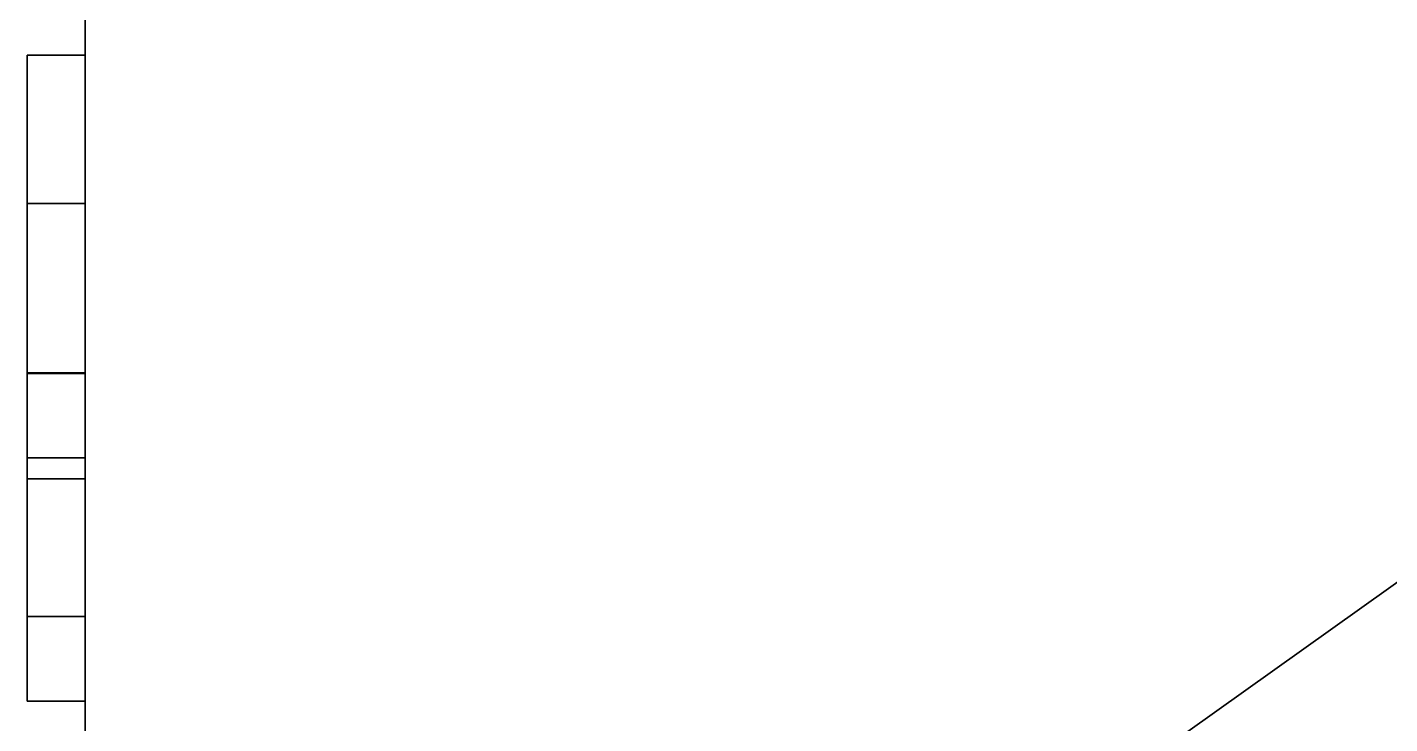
# Model space of a CAD drawing. Header units: millimetres. Extents: x -159872 to 386485, y -250577 to 158966.
# Drawn here: x 159014.26 to 159061.32, y 8983.68 to 9007.74 of the extents above; entities that cross this region are included whole.
import ezdxf

# ---------------------------------------------------------------- set-up
doc = ezdxf.new("R2010")
doc.units = ezdxf.units.MM
doc.layers.get('0').update_dxf_attribs({"lineweight": 25})
doc.layers.add('LDS-equipment-kitchen equipment', color=3, linetype='Continuous', lineweight=13)

# ---------------------------------------------------------------- blocks, each defined once
blk = doc.blocks.new('A$C8c4223e1')
at = {"lineweight": 25, "transparency": 33554687}
for points in [[(30, 50.488, 27.439), (28, 50.488, 27.439), (28, 45.366, 27.439), (30, 45.366, 27.439)], [(30, 50.488, 24.512), (28, 50.488, 24.512), (28, 50.488, 27.439), (30, 50.488, 27.439)], [(30, 45.366, 24.512), (28, 45.366, 24.512), (28, 50.488, 24.512), (30, 50.488, 24.512)], [(30, 50.488, 17.927), (28, 50.488, 17.927), (28, 45.366, 17.927), (30, 45.366, 17.927)], [(30, 50.488, 15), (28, 50.488, 15), (28, 50.488, 17.927), (30, 50.488, 17.927)], [(30, 45.366, 15), (28, 45.366, 15), (28, 50.488, 15), (30, 50.488, 15)], [(30, 39.512, 15), (28, 39.512, 15), (28, 39.512, 18.203), (30, 39.512, 18.203)], [(30, 36.585, 15), (28, 36.585, 15), (28, 39.512, 15), (30, 39.512, 15)], [(30, 36.585, 24.512), (28, 36.585, 24.512), (28, 36.585, 15), (30, 36.585, 15)], [(30, 31.098, 24.512), (28, 31.098, 24.512), (28, 36.585, 24.512), (30, 36.585, 24.512)], [(30, 35.854, 27.439), (28, 35.854, 27.439), (28, 28.171, 27.439), (30, 28.171, 27.439)], [(30, 31.098, 15), (28, 31.098, 15), (28, 31.098, 24.512), (30, 31.098, 24.512)], [(30, 28.171, 15), (28, 28.171, 15), (28, 31.098, 15), (30, 31.098, 15)], [(30, 28.171, 27.439), (28, 28.171, 27.439), (28, 28.171, 15), (30, 28.171, 15)]]:
    blk.add_3dface(points, dxfattribs=at)
for points, invisible_edges in [([(28, 45.366, 27.439), (28, 50.488, 27.439), (28, 50.488, 24.512), (28, 45.366, 24.512)], 8), ([(28, 45.366, 17.927), (28, 50.488, 17.927), (28, 50.488, 15), (28, 45.366, 15)], 8), ([(30, 45.366, 15), (30, 50.488, 15), (30, 50.488, 17.927), (30, 45.366, 17.927)], 8), ([(30, 45.366, 24.512), (30, 50.488, 24.512), (30, 50.488, 27.439), (30, 45.366, 27.439)], 8), ([(28, 44.824, 27.415), (30, 44.824, 27.415), (30, 45.366, 27.439), (28, 45.366, 27.439)], 1), ([(28, 45.366, 15), (30, 45.366, 15), (30, 44.824, 15.024), (28, 44.824, 15.024)], 4), ([(28, 45.079, 17.939), (30, 45.079, 17.939), (30, 45.366, 17.927), (28, 45.366, 17.927)], 1), ([(28, 45.366, 24.512), (30, 45.366, 24.512), (30, 45.079, 24.5), (28, 45.079, 24.5)], 4), ([(28, 45.366, 24.512), (28, 45.079, 24.5), (28, 44.824, 27.415), (28, 45.366, 27.439)], 10), ([(28, 45.366, 15), (28, 44.824, 15.024), (28, 45.079, 17.939), (28, 45.366, 17.927)], 10), ([(30, 45.366, 17.927), (30, 45.079, 17.939), (30, 44.824, 15.024), (30, 45.366, 15)], 10), ([(30, 45.366, 27.439), (30, 44.824, 27.415), (30, 45.079, 24.5), (30, 45.366, 24.512)], 10), ([(28, 44.794, 17.977), (30, 44.794, 17.977), (30, 45.079, 17.939), (28, 45.079, 17.939)], 5), ([(28, 45.079, 24.5), (30, 45.079, 24.5), (30, 44.794, 24.462), (28, 44.794, 24.462)], 5), ([(28, 45.079, 24.5), (28, 44.794, 24.462), (28, 44.286, 27.345), (28, 44.824, 27.415)], 10), ([(28, 44.824, 15.024), (28, 44.286, 15.094), (28, 44.794, 17.977), (28, 45.079, 17.939)], 10), ([(28, 44.286, 27.345), (30, 44.286, 27.345), (30, 44.824, 27.415), (28, 44.824, 27.415)], 5), ([(28, 44.824, 15.024), (30, 44.824, 15.024), (30, 44.286, 15.094), (28, 44.286, 15.094)], 5), ([(28, 44.514, 18.039), (30, 44.514, 18.039), (30, 44.794, 17.977), (28, 44.794, 17.977)], 5), ([(28, 44.794, 24.462), (30, 44.794, 24.462), (30, 44.514, 24.4), (28, 44.514, 24.4)], 5), ([(28, 43.756, 27.227), (28, 44.286, 27.345), (28, 44.794, 24.462), (28, 44.514, 24.4)], 10), ([(28, 44.514, 18.039), (28, 44.794, 17.977), (28, 44.286, 15.094), (28, 43.756, 15.212)], 10), ([(30, 45.079, 17.939), (30, 44.794, 17.977), (30, 44.286, 15.094), (30, 44.824, 15.024)], 10), ([(30, 44.824, 27.415), (30, 44.286, 27.345), (30, 44.794, 24.462), (30, 45.079, 24.5)], 10), ([(30, 43.756, 15.212), (30, 44.286, 15.094), (30, 44.794, 17.977), (30, 44.514, 18.039)], 10), ([(30, 44.286, 27.345), (30, 43.756, 27.227), (30, 44.514, 24.4), (30, 44.794, 24.462)], 10), ([(28, 44.24, 18.125), (30, 44.24, 18.125), (30, 44.514, 18.039), (28, 44.514, 18.039)], 5), ([(28, 44.514, 24.4), (30, 44.514, 24.4), (30, 44.24, 24.314), (28, 44.24, 24.314)], 5), ([(28, 43.239, 27.064), (28, 43.756, 27.227), (28, 44.514, 24.4), (28, 44.24, 24.314)], 10), ([(28, 43.756, 15.212), (28, 43.239, 15.375), (28, 44.24, 18.125), (28, 44.514, 18.039)], 10), ([(28, 43.756, 27.227), (30, 43.756, 27.227), (30, 44.286, 27.345), (28, 44.286, 27.345)], 5), ([(28, 44.286, 15.094), (30, 44.286, 15.094), (30, 43.756, 15.212), (28, 43.756, 15.212)], 5), ([(28, 43.974, 18.235), (30, 43.974, 18.235), (30, 44.24, 18.125), (28, 44.24, 18.125)], 5), ([(28, 44.24, 24.314), (30, 44.24, 24.314), (30, 43.974, 24.204), (28, 43.974, 24.204)], 5), ([(28, 44.24, 24.314), (28, 43.974, 24.204), (28, 42.737, 26.856), (28, 43.239, 27.064)], 10), ([(28, 43.974, 18.235), (28, 44.24, 18.125), (28, 43.239, 15.375), (28, 42.737, 15.583)], 10), ([(30, 44.514, 18.039), (30, 44.24, 18.125), (30, 43.239, 15.375), (30, 43.756, 15.212)], 10), ([(30, 44.24, 24.314), (30, 44.514, 24.4), (30, 43.756, 27.227), (30, 43.239, 27.064)], 10), ([(30, 44.24, 18.125), (30, 43.974, 18.235), (30, 42.737, 15.583), (30, 43.239, 15.375)], 10), ([(30, 43.239, 27.064), (30, 42.737, 26.856), (30, 43.974, 24.204), (30, 44.24, 24.314)], 10), ([(28, 43.72, 18.368), (30, 43.72, 18.368), (30, 43.974, 18.235), (28, 43.974, 18.235)], 5), ([(28, 43.974, 24.204), (30, 43.974, 24.204), (30, 43.72, 24.071), (28, 43.72, 24.071)], 5), ([(28, 42.256, 26.606), (28, 42.737, 26.856), (28, 43.974, 24.204), (28, 43.72, 24.071)], 10), ([(28, 43.72, 18.368), (28, 43.974, 18.235), (28, 42.737, 15.583), (28, 42.256, 15.833)], 10), ([(30, 43.974, 18.235), (30, 43.72, 18.368), (30, 42.256, 15.833), (30, 42.737, 15.583)], 10), ([(30, 43.72, 24.071), (30, 43.974, 24.204), (30, 42.737, 26.856), (30, 42.256, 26.606)], 10), ([(28, 43.239, 27.064), (30, 43.239, 27.064), (30, 43.756, 27.227), (28, 43.756, 27.227)], 5), ([(28, 43.756, 15.212), (30, 43.756, 15.212), (30, 43.239, 15.375), (28, 43.239, 15.375)], 5), ([(28, 43.477, 18.522), (30, 43.477, 18.522), (30, 43.72, 18.368), (28, 43.72, 18.368)], 5), ([(28, 43.72, 24.071), (30, 43.72, 24.071), (30, 43.477, 23.917), (28, 43.477, 23.917)], 5), ([(28, 43.72, 24.071), (28, 43.477, 23.917), (28, 41.798, 26.314), (28, 42.256, 26.606)], 10), ([(28, 42.256, 15.833), (28, 41.798, 16.125), (28, 43.477, 18.522), (28, 43.72, 18.368)], 10), ([(28, 43.249, 18.697), (30, 43.249, 18.697), (30, 43.477, 18.522), (28, 43.477, 18.522)], 5), ([(28, 43.477, 23.917), (30, 43.477, 23.917), (30, 43.249, 23.742), (28, 43.249, 23.742)], 5), ([(28, 41.368, 25.984), (28, 41.798, 26.314), (28, 43.477, 23.917), (28, 43.249, 23.742)], 10), ([(28, 43.249, 18.697), (28, 43.477, 18.522), (28, 41.798, 16.125), (28, 41.368, 16.455)], 10), ([(30, 42.256, 26.606), (30, 41.798, 26.314), (30, 43.477, 23.917), (30, 43.72, 24.071)], 10), ([(30, 43.72, 18.368), (30, 43.477, 18.522), (30, 41.798, 16.125), (30, 42.256, 15.833)], 10), ([(30, 41.368, 16.455), (30, 41.798, 16.125), (30, 43.477, 18.522), (30, 43.249, 18.697)], 10), ([(30, 43.249, 23.742), (30, 43.477, 23.917), (30, 41.798, 26.314), (30, 41.368, 25.984)], 10), ([(28, 43.038, 18.891), (30, 43.038, 18.891), (30, 43.249, 18.697), (28, 43.249, 18.697)], 5), ([(28, 43.249, 23.742), (30, 43.249, 23.742), (30, 43.038, 23.548), (28, 43.038, 23.548)], 5), ([(28, 41.368, 16.455), (28, 40.968, 16.822), (28, 43.038, 18.891), (28, 43.249, 18.697)], 10), ([(28, 43.249, 23.742), (28, 43.038, 23.548), (28, 40.968, 25.617), (28, 41.368, 25.984)], 10), ([(28, 42.737, 26.856), (30, 42.737, 26.856), (30, 43.239, 27.064), (28, 43.239, 27.064)], 5), ([(28, 43.239, 15.375), (30, 43.239, 15.375), (30, 42.737, 15.583), (28, 42.737, 15.583)], 5), ([(28, 42.844, 19.103), (30, 42.844, 19.103), (30, 43.038, 18.891), (28, 43.038, 18.891)], 5), ([(28, 43.038, 23.548), (30, 43.038, 23.548), (30, 42.844, 23.336), (28, 42.844, 23.336)], 5), ([(28, 40.601, 25.217), (28, 40.968, 25.617), (28, 43.038, 23.548), (28, 42.844, 23.336)], 10), ([(28, 42.844, 19.103), (28, 43.038, 18.891), (28, 40.968, 16.822), (28, 40.601, 17.222)], 10), ([(28, 42.669, 19.331), (30, 42.669, 19.331), (30, 42.844, 19.103), (28, 42.844, 19.103)], 5), ([(28, 42.844, 23.336), (30, 42.844, 23.336), (30, 42.669, 23.108), (28, 42.669, 23.108)], 5), ([(28, 40.601, 17.222), (28, 40.271, 17.652), (28, 42.669, 19.331), (28, 42.844, 19.103)], 10), ([(28, 42.844, 23.336), (28, 42.669, 23.108), (28, 40.271, 24.787), (28, 40.601, 25.217)], 10), ([(30, 43.249, 18.697), (30, 43.038, 18.891), (30, 40.968, 16.822), (30, 41.368, 16.455)], 10), ([(30, 41.368, 25.984), (30, 40.968, 25.617), (30, 43.038, 23.548), (30, 43.249, 23.742)], 10), ([(30, 40.601, 17.222), (30, 40.968, 16.822), (30, 43.038, 18.891), (30, 42.844, 19.103)], 10), ([(30, 42.844, 23.336), (30, 43.038, 23.548), (30, 40.968, 25.617), (30, 40.601, 25.217)], 10), ([(30, 42.844, 19.103), (30, 42.669, 19.331), (30, 40.271, 17.652), (30, 40.601, 17.222)], 10), ([(30, 40.601, 25.217), (30, 40.271, 24.787), (30, 42.669, 23.108), (30, 42.844, 23.336)], 10), ([(28, 42.256, 26.606), (30, 42.256, 26.606), (30, 42.737, 26.856), (28, 42.737, 26.856)], 5), ([(28, 42.737, 15.583), (30, 42.737, 15.583), (30, 42.256, 15.833), (28, 42.256, 15.833)], 5), ([(28, 42.514, 19.573), (30, 42.514, 19.573), (30, 42.669, 19.331), (28, 42.669, 19.331)], 5), ([(28, 42.669, 23.108), (30, 42.669, 23.108), (30, 42.514, 22.866), (28, 42.514, 22.866)], 5), ([(28, 39.98, 24.329), (28, 40.271, 24.787), (28, 42.669, 23.108), (28, 42.514, 22.866)], 10), ([(28, 40.271, 17.652), (28, 39.98, 18.11), (28, 42.514, 19.573), (28, 42.669, 19.331)], 10), ([(28, 42.382, 19.828), (30, 42.382, 19.828), (30, 42.514, 19.573), (28, 42.514, 19.573)], 5), ([(28, 42.514, 22.866), (30, 42.514, 22.866), (30, 42.382, 22.611), (28, 42.382, 22.611)], 5), ([(28, 39.729, 23.848), (28, 39.98, 24.329), (28, 42.514, 22.866), (28, 42.382, 22.611)], 10), ([(28, 42.382, 19.828), (28, 42.514, 19.573), (28, 39.98, 18.11), (28, 39.729, 18.591)], 10), ([(28, 42.272, 20.093), (30, 42.272, 20.093), (30, 42.382, 19.828), (28, 42.382, 19.828)], 5), ([(28, 42.382, 22.611), (30, 42.382, 22.611), (30, 42.272, 22.346), (28, 42.272, 22.346)], 5), ([(28, 42.272, 20.093), (28, 42.382, 19.828), (28, 39.729, 18.591), (28, 39.521, 19.092)], 10), ([(28, 42.382, 22.611), (28, 42.272, 22.346), (28, 39.521, 23.347), (28, 39.729, 23.848)], 10), ([(30, 42.514, 22.866), (30, 42.669, 23.108), (30, 40.271, 24.787), (30, 39.98, 24.329)], 10), ([(30, 42.669, 19.331), (30, 42.514, 19.573), (30, 39.98, 18.11), (30, 40.271, 17.652)], 10), ([(30, 39.98, 24.329), (30, 39.729, 23.848), (30, 42.382, 22.611), (30, 42.514, 22.866)], 10), ([(30, 39.729, 18.591), (30, 39.98, 18.11), (30, 42.514, 19.573), (30, 42.382, 19.828)], 10), ([(30, 39.521, 19.092), (30, 39.729, 18.591), (30, 42.382, 19.828), (30, 42.272, 20.093)], 10), ([(30, 39.729, 23.848), (30, 39.521, 23.347), (30, 42.272, 22.346), (30, 42.382, 22.611)], 10), ([(28, 42.185, 20.367), (30, 42.185, 20.367), (30, 42.272, 20.093), (28, 42.272, 20.093)], 5), ([(28, 42.272, 22.346), (30, 42.272, 22.346), (30, 42.185, 22.072), (28, 42.185, 22.072)], 5), ([(28, 39.358, 22.829), (28, 39.521, 23.347), (28, 42.272, 22.346), (28, 42.185, 22.072)], 10), ([(28, 39.521, 19.092), (28, 39.358, 19.61), (28, 42.185, 20.367), (28, 42.272, 20.093)], 10), ([(28, 41.798, 26.314), (30, 41.798, 26.314), (30, 42.256, 26.606), (28, 42.256, 26.606)], 5), ([(28, 42.256, 15.833), (30, 42.256, 15.833), (30, 41.798, 16.125), (28, 41.798, 16.125)], 5), ([(28, 42.123, 20.648), (30, 42.123, 20.648), (30, 42.185, 20.367), (28, 42.185, 20.367)], 5), ([(28, 42.185, 22.072), (30, 42.185, 22.072), (30, 42.123, 21.791), (28, 42.123, 21.791)], 5), ([(28, 42.185, 22.072), (28, 42.123, 21.791), (28, 39.241, 22.3), (28, 39.358, 22.829)], 10), ([(28, 39.358, 19.61), (28, 39.241, 20.14), (28, 42.123, 20.648), (28, 42.185, 20.367)], 10), ([(28, 42.086, 20.933), (30, 42.086, 20.933), (30, 42.123, 20.648), (28, 42.123, 20.648)], 5), ([(28, 42.123, 21.791), (30, 42.123, 21.791), (30, 42.086, 21.506), (28, 42.086, 21.506)], 5), ([(28, 42.123, 21.791), (28, 42.086, 21.506), (28, 39.17, 21.762), (28, 39.241, 22.3)], 10), ([(28, 42.086, 20.933), (28, 42.123, 20.648), (28, 39.241, 20.14), (28, 39.17, 20.677)], 10), ([(28, 42.073, 21.22), (30, 42.073, 21.22), (30, 42.086, 20.933), (28, 42.086, 20.933)], 5), ([(28, 42.086, 21.506), (30, 42.086, 21.506), (30, 42.073, 21.22), (28, 42.073, 21.22)], 5), ([(28, 39.17, 20.677), (28, 39.146, 21.22), (28, 42.073, 21.22), (28, 42.086, 20.933)], 10), ([(28, 42.086, 21.506), (28, 42.073, 21.22), (28, 39.146, 21.22), (28, 39.17, 21.762)], 10), ([(30, 42.272, 20.093), (30, 42.185, 20.367), (30, 39.358, 19.61), (30, 39.521, 19.092)], 10), ([(30, 42.185, 22.072), (30, 42.272, 22.346), (30, 39.521, 23.347), (30, 39.358, 22.829)], 10), ([(30, 39.358, 22.829), (30, 39.241, 22.3), (30, 42.123, 21.791), (30, 42.185, 22.072)], 10), ([(30, 42.185, 20.367), (30, 42.123, 20.648), (30, 39.241, 20.14), (30, 39.358, 19.61)], 10), ([(30, 39.241, 22.3), (30, 39.17, 21.762), (30, 42.086, 21.506), (30, 42.123, 21.791)], 10), ([(30, 39.17, 20.677), (30, 39.241, 20.14), (30, 42.123, 20.648), (30, 42.086, 20.933)], 10), ([(30, 39.17, 21.762), (30, 39.146, 21.22), (30, 42.073, 21.22), (30, 42.086, 21.506)], 10), ([(30, 42.086, 20.933), (30, 42.073, 21.22), (30, 39.146, 21.22), (30, 39.17, 20.677)], 10), ([(28, 41.368, 25.984), (30, 41.368, 25.984), (30, 41.798, 26.314), (28, 41.798, 26.314)], 5), ([(28, 41.798, 16.125), (30, 41.798, 16.125), (30, 41.368, 16.455), (28, 41.368, 16.455)], 5), ([(28, 40.968, 25.617), (30, 40.968, 25.617), (30, 41.368, 25.984), (28, 41.368, 25.984)], 5), ([(28, 41.368, 16.455), (30, 41.368, 16.455), (30, 40.968, 16.822), (28, 40.968, 16.822)], 5), ([(28, 40.601, 25.217), (30, 40.601, 25.217), (30, 40.968, 25.617), (28, 40.968, 25.617)], 5), ([(28, 40.968, 16.822), (30, 40.968, 16.822), (30, 40.601, 17.222), (28, 40.601, 17.222)], 5), ([(28, 40.271, 24.787), (30, 40.271, 24.787), (30, 40.601, 25.217), (28, 40.601, 25.217)], 5), ([(28, 40.601, 17.222), (30, 40.601, 17.222), (30, 40.271, 17.652), (28, 40.271, 17.652)], 5), ([(28, 39.98, 24.329), (30, 39.98, 24.329), (30, 40.271, 24.787), (28, 40.271, 24.787)], 5), ([(28, 40.271, 17.652), (30, 40.271, 17.652), (30, 39.98, 18.11), (28, 39.98, 18.11)], 5), ([(28, 39.729, 23.848), (30, 39.729, 23.848), (30, 39.98, 24.329), (28, 39.98, 24.329)], 5), ([(28, 39.98, 18.11), (30, 39.98, 18.11), (30, 39.729, 18.591), (28, 39.729, 18.591)], 5), ([(28, 39.521, 23.347), (30, 39.521, 23.347), (30, 39.729, 23.848), (28, 39.729, 23.848)], 5), ([(28, 39.729, 18.591), (30, 39.729, 18.591), (30, 39.521, 19.092), (28, 39.521, 19.092)], 5), ([(28, 39.358, 22.829), (30, 39.358, 22.829), (30, 39.521, 23.347), (28, 39.521, 23.347)], 5), ([(28, 39.521, 19.092), (30, 39.521, 19.092), (30, 39.358, 19.61), (28, 39.358, 19.61)], 5), ([(28, 39.275, 18.715), (30, 39.275, 18.715), (30, 39.512, 18.203), (28, 39.512, 18.203)], 1), ([(28, 39.275, 18.715), (28, 39.512, 18.203), (28, 39.512, 15), (28, 36.585, 15)], 8), ([(28, 39.441, 24.501), (30, 39.441, 24.501), (30, 39.489, 24.191), (28, 39.489, 24.191)], 1), ([(28, 39.489, 24.191), (30, 39.489, 24.191), (30, 39.256, 23.676), (28, 39.256, 23.676)], 4), ([(28, 39.441, 24.501), (28, 39.489, 24.191), (28, 39.256, 23.676), (28, 36.585, 24.512)], 12), ([(28, 39.366, 24.806), (30, 39.366, 24.806), (30, 39.441, 24.501), (28, 39.441, 24.501)], 5), ([(28, 39.265, 25.103), (28, 39.366, 24.806), (28, 39.441, 24.501), (28, 36.585, 24.512)], 12), ([(28, 39.265, 25.103), (30, 39.265, 25.103), (30, 39.366, 24.806), (28, 39.366, 24.806)], 5), ([(28, 39.241, 22.3), (30, 39.241, 22.3), (30, 39.358, 22.829), (28, 39.358, 22.829)], 5), ([(28, 39.358, 19.61), (30, 39.358, 19.61), (30, 39.241, 20.14), (28, 39.241, 20.14)], 5), ([(28, 39.083, 19.247), (30, 39.083, 19.247), (30, 39.275, 18.715), (28, 39.275, 18.715)], 5), ([(28, 36.585, 15), (28, 39.083, 19.247), (28, 39.275, 18.715)], 9), ([(28, 39.139, 25.39), (30, 39.139, 25.39), (30, 39.265, 25.103), (28, 39.265, 25.103)], 5), ([(28, 36.585, 24.512), (28, 39.139, 25.39), (28, 39.265, 25.103)], 9), ([(28, 39.256, 23.676), (30, 39.256, 23.676), (30, 39.068, 23.144), (28, 39.068, 23.144)], 5), ([(28, 39.256, 23.676), (28, 39.068, 23.144), (28, 36.585, 24.512)], 10), ([(28, 39.17, 21.762), (30, 39.17, 21.762), (30, 39.241, 22.3), (28, 39.241, 22.3)], 5), ([(28, 39.241, 20.14), (30, 39.241, 20.14), (30, 39.17, 20.677), (28, 39.17, 20.677)], 5), ([(28, 39.146, 21.22), (30, 39.146, 21.22), (30, 39.17, 21.762), (28, 39.17, 21.762)], 5), ([(28, 39.17, 20.677), (30, 39.17, 20.677), (30, 39.146, 21.22), (28, 39.146, 21.22)], 5), ([(28, 38.989, 25.666), (30, 38.989, 25.666), (30, 39.139, 25.39), (28, 39.139, 25.39)], 5), ([(28, 38.816, 25.928), (28, 38.989, 25.666), (28, 39.139, 25.39), (28, 36.585, 24.512)], 12), ([(28, 38.937, 19.793), (30, 38.937, 19.793), (30, 39.083, 19.247), (28, 39.083, 19.247)], 5), ([(28, 36.585, 15), (28, 38.937, 19.793), (28, 39.083, 19.247)], 9), ([(28, 39.068, 23.144), (30, 39.068, 23.144), (30, 38.926, 22.597), (28, 38.926, 22.597)], 5), ([(28, 36.585, 24.512), (28, 39.068, 23.144), (28, 38.926, 22.597)], 9), ([(30, 36.585, 15), (30, 39.512, 15), (30, 39.512, 18.203), (30, 39.275, 18.715)], 8), ([(30, 36.585, 24.512), (30, 39.256, 23.676), (30, 39.489, 24.191), (30, 39.441, 24.501)], 9), ([(30, 36.585, 24.512), (30, 39.441, 24.501), (30, 39.366, 24.806), (30, 39.265, 25.103)], 9), ([(30, 39.275, 18.715), (30, 39.083, 19.247), (30, 36.585, 15)], 10), ([(30, 39.265, 25.103), (30, 39.139, 25.39), (30, 36.585, 24.512)], 10), ([(30, 36.585, 24.512), (30, 39.068, 23.144), (30, 39.256, 23.676)], 9), ([(30, 39.139, 25.39), (30, 38.989, 25.666), (30, 38.816, 25.928), (30, 36.585, 24.512)], 12), ([(30, 39.083, 19.247), (30, 38.937, 19.793), (30, 36.585, 15)], 10), ([(30, 38.926, 22.597), (30, 39.068, 23.144), (30, 36.585, 24.512)], 10), ([(28, 38.816, 25.928), (30, 38.816, 25.928), (30, 38.989, 25.666), (28, 38.989, 25.666)], 5), ([(28, 38.838, 20.349), (30, 38.838, 20.349), (30, 38.937, 19.793), (28, 38.937, 19.793)], 5), ([(28, 38.838, 20.349), (28, 38.937, 19.793), (28, 36.585, 15)], 10), ([(28, 38.926, 22.597), (30, 38.926, 22.597), (30, 38.832, 22.04), (28, 38.832, 22.04)], 5), ([(28, 38.926, 22.597), (28, 38.832, 22.04), (28, 36.585, 24.512)], 10), ([(28, 38.788, 20.912), (30, 38.788, 20.912), (30, 38.838, 20.349), (28, 38.838, 20.349)], 5), ([(28, 38.788, 20.912), (28, 38.838, 20.349), (28, 36.585, 15), (28, 36.585, 24.512)], 10), ([(28, 38.832, 22.04), (30, 38.832, 22.04), (30, 38.786, 21.477), (28, 38.786, 21.477)], 5), ([(28, 38.832, 22.04), (28, 38.786, 21.477), (28, 36.585, 24.512)], 10), ([(28, 38.621, 26.173), (30, 38.621, 26.173), (30, 38.816, 25.928), (28, 38.816, 25.928)], 5), ([(28, 36.585, 24.512), (28, 38.406, 26.402), (28, 38.621, 26.173), (28, 38.816, 25.928)], 9), ([(28, 38.786, 21.477), (30, 38.786, 21.477), (30, 38.788, 20.912), (28, 38.788, 20.912)], 5), ([(28, 36.585, 24.512), (28, 38.786, 21.477), (28, 38.788, 20.912)], 9), ([(28, 38.406, 26.402), (30, 38.406, 26.402), (30, 38.621, 26.173), (28, 38.621, 26.173)], 5), ([(30, 36.585, 15), (30, 38.937, 19.793), (30, 38.838, 20.349)], 9), ([(30, 38.832, 22.04), (30, 38.926, 22.597), (30, 36.585, 24.512)], 10), ([(30, 38.838, 20.349), (30, 38.788, 20.912), (30, 36.585, 24.512), (30, 36.585, 15)], 10), ([(30, 36.585, 24.512), (30, 38.786, 21.477), (30, 38.832, 22.04)], 9), ([(30, 38.816, 25.928), (30, 38.621, 26.173), (30, 38.406, 26.402), (30, 36.585, 24.512)], 12), ([(30, 36.585, 24.512), (30, 38.788, 20.912), (30, 38.786, 21.477)], 9), ([(28, 38.172, 26.611), (30, 38.172, 26.611), (30, 38.406, 26.402), (28, 38.406, 26.402)], 5), ([(28, 37.921, 26.799), (28, 38.172, 26.611), (28, 38.406, 26.402), (28, 36.585, 24.512)], 12), ([(28, 37.921, 26.799), (30, 37.921, 26.799), (30, 38.172, 26.611), (28, 38.172, 26.611)], 5), ([(30, 36.585, 24.512), (30, 38.406, 26.402), (30, 38.172, 26.611), (30, 37.921, 26.799)], 9), ([(28, 37.655, 26.965), (30, 37.655, 26.965), (30, 37.921, 26.799), (28, 37.921, 26.799)], 5), ([(28, 36.585, 24.512), (28, 37.375, 27.108), (28, 37.655, 26.965), (28, 37.921, 26.799)], 9), ([(28, 37.375, 27.108), (30, 37.375, 27.108), (30, 37.655, 26.965), (28, 37.655, 26.965)], 5), ([(30, 37.921, 26.799), (30, 37.655, 26.965), (30, 37.375, 27.108), (30, 36.585, 24.512)], 12), ([(28, 37.085, 27.226), (30, 37.085, 27.226), (30, 37.375, 27.108), (28, 37.375, 27.108)], 5), ([(28, 37.085, 27.226), (28, 37.375, 27.108), (28, 36.585, 24.512)], 10), ([(30, 36.585, 24.512), (30, 37.375, 27.108), (30, 37.085, 27.226)], 9), ([(28, 36.785, 27.319), (30, 36.785, 27.319), (30, 37.085, 27.226), (28, 37.085, 27.226)], 5), ([(28, 36.785, 27.319), (28, 37.085, 27.226), (28, 36.585, 24.512)], 10), ([(28, 36.478, 27.385), (30, 36.478, 27.385), (30, 36.785, 27.319), (28, 36.785, 27.319)], 5), ([(28, 36.478, 27.385), (28, 36.785, 27.319), (28, 36.585, 24.512)], 10), ([(30, 36.585, 24.512), (30, 37.085, 27.226), (30, 36.785, 27.319)], 9), ([(30, 36.785, 27.319), (30, 36.478, 27.385), (30, 36.167, 27.426), (30, 36.585, 24.512)], 12), ([(28, 36.585, 24.512), (28, 35.854, 27.439), (28, 36.167, 27.426), (28, 36.478, 27.385)], 9), ([(28, 36.585, 24.512), (28, 31.098, 24.512), (28, 28.171, 27.439), (28, 35.854, 27.439)], 10), ([(28, 36.167, 27.426), (30, 36.167, 27.426), (30, 36.478, 27.385), (28, 36.478, 27.385)], 5), ([(30, 36.167, 27.426), (30, 35.854, 27.439), (30, 36.585, 24.512)], 10), ([(30, 35.854, 27.439), (30, 28.171, 27.439), (30, 31.098, 24.512), (30, 36.585, 24.512)], 10), ([(28, 35.854, 27.439), (30, 35.854, 27.439), (30, 36.167, 27.426), (28, 36.167, 27.426)], 4), ([(28, 31.098, 24.512), (28, 31.098, 15), (28, 28.171, 15), (28, 28.171, 27.439)], 8), ([(30, 28.171, 27.439), (30, 28.171, 15), (30, 31.098, 15), (30, 31.098, 24.512)], 8)]:
    blk.add_3dface(points, dxfattribs=dict(at, invisible_edges=invisible_edges))
mesh = blk.add_polyface(dxfattribs=at)
corners = [(430, 285, 165), (30, 285), (30, 285, 165), (430, 285), (30, 0), (30, 0, 165), (430, 0), (430, 0, 165)]
mesh.append_faces([[corners[k] for k in face] for face in [(5, 7, 2, 2), (2, 7, 0, 0), (6, 4, 3, 3), (3, 4, 1, 1), (6, 3, 7, 7), (7, 3, 0, 0), (4, 6, 5, 5), (5, 6, 7, 7), (1, 4, 2, 2), (2, 4, 5, 5), (3, 1, 0, 0), (0, 1, 2, 2)]], dxfattribs={"vtx3": -1})
blk = doc.blocks.new('Group-410')
at = {"layer": 'LDS-equipment-kitchen equipment'}
blk.add_blockref('A$C8c4223e1', (98312.751, 45413.801), dxfattribs=at)

msp = doc.modelspace()

# ---------------------------------------------------------------- block references
at = {"layer": 'LDS-equipment-kitchen equipment', "color": 7}
msp.add_blockref('Group-410', (60673.51323, -36457.51522), dxfattribs=at)

doc.saveas('drawing.dxf')
